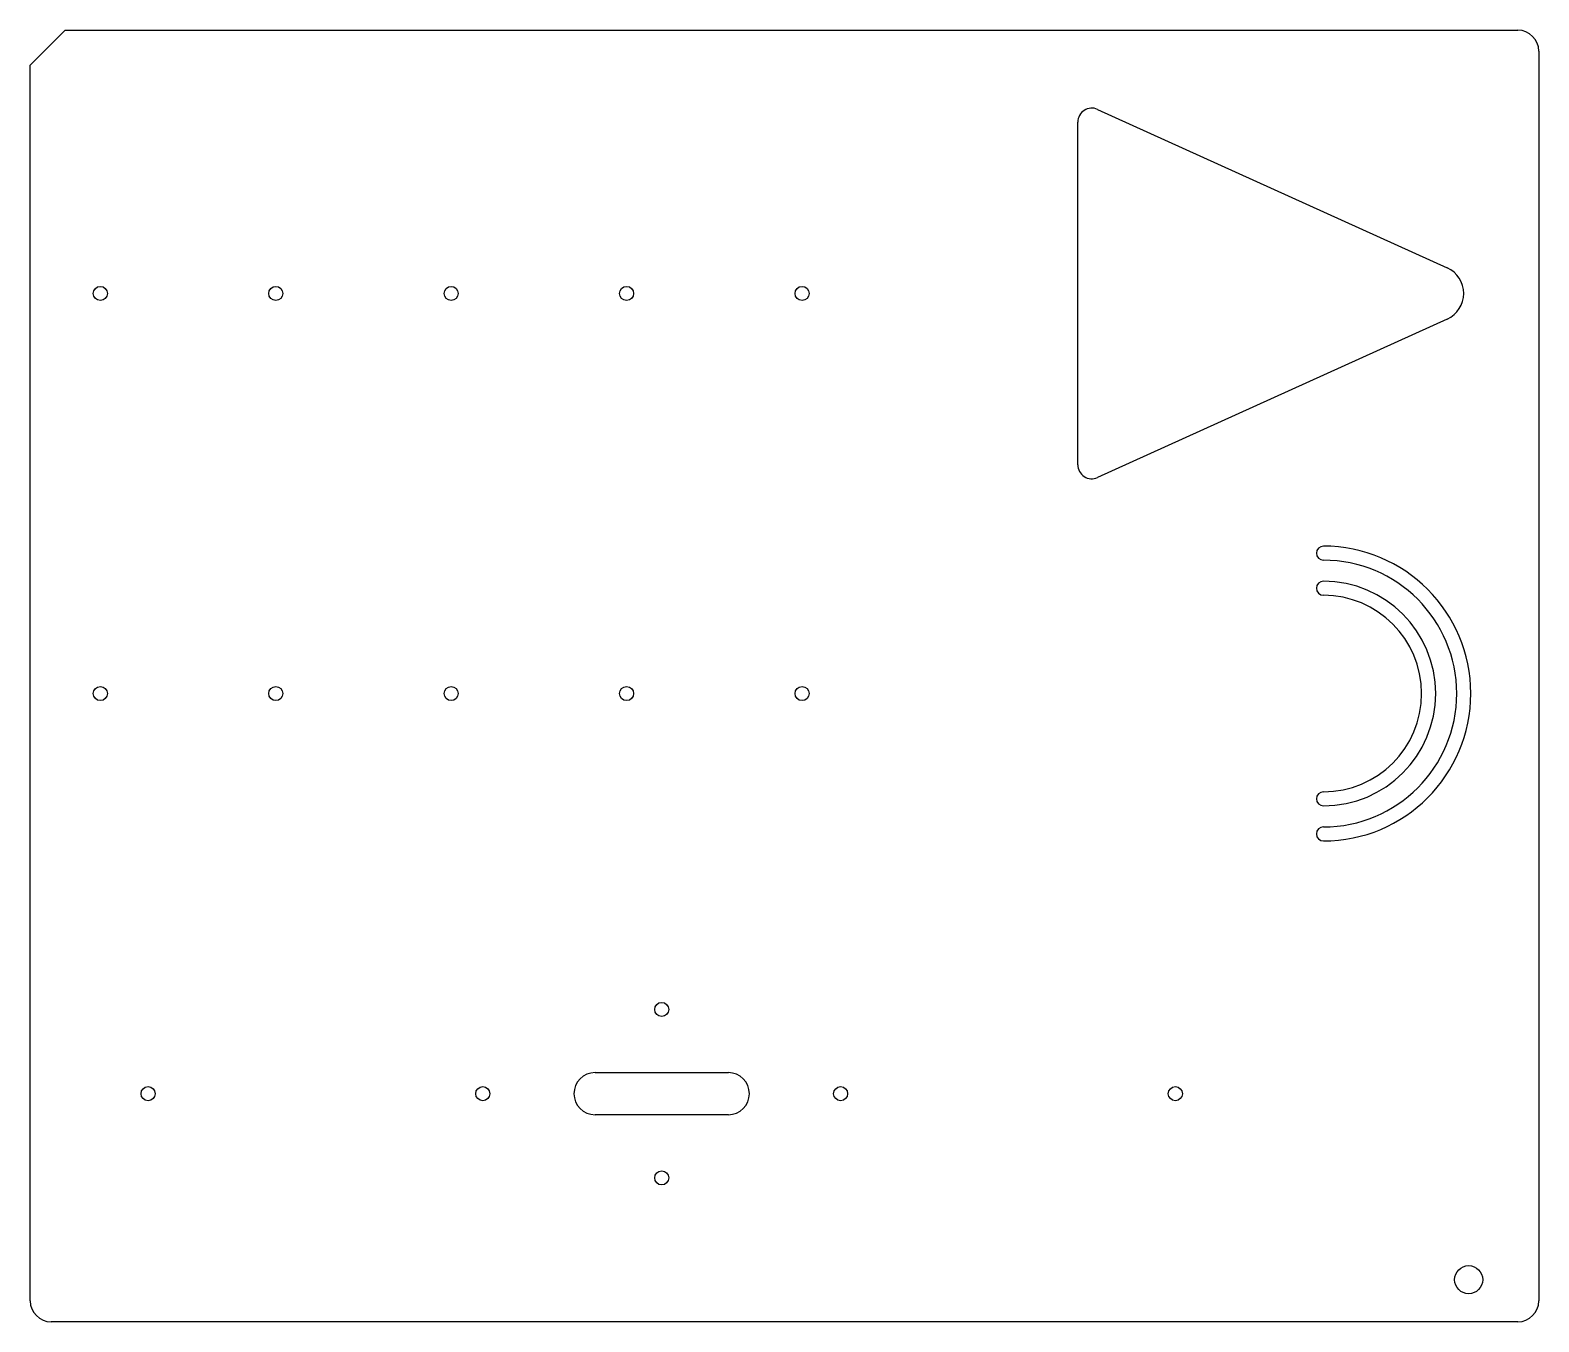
# Model space of a CAD drawing. Header units: millimetres. Extents: x 0 to 215, y 0 to 184.
import ezdxf

# ---------------------------------------------------------------- set-up
doc = ezdxf.new("R2010")
doc.units = ezdxf.units.MM
doc.layers.add('REZ', color=1, linetype='CONTINUOUS')

msp = doc.modelspace()

# ---------------------------------------------------------------- linework, layer by layer
at = {"layer": 'REZ'}
for p, q in [((0, 179), (5, 184)), ((5, 184), (212, 184)), ((215, 181), (215, 3)), ((0, 3), (0, 179)), ((152.113, 172.72), (201.951, 150.144)), ((149.287, 122.102), (149.287, 170.898)), ((201.951, 142.856), (152.113, 120.28)), ((80.5, 35.5), (99.5, 35.5)), ((99.5, 29.5), (80.5, 29.5)), ((212, 0), (3, 0))]:
    msp.add_line(p, q, dxfattribs=at)
for centre, radius in [((10, 146.5), 1), ((35, 146.5), 1), ((60, 146.5), 1), ((85, 146.5), 1), ((110, 146.5), 1), ((10, 89.5), 1), ((35, 89.5), 1), ((60, 89.5), 1), ((85, 89.5), 1), ((110, 89.5), 1), ((90, 44.5), 1), ((16.8, 32.5), 1), ((64.5, 32.5), 1), ((115.5, 32.5), 1), ((163.2, 32.5), 1), ((90, 20.5), 1), ((205, 6), 2)]:
    msp.add_circle(centre, radius, dxfattribs=at)
for centre, radius, start, end in [((212, 181), 3, 0, 90), ((151.287, 170.8985), 2, 65.6066, 180.0154), ((200.3014, 146.5), 4, 294.3561, 65.6439), ((151.287, 122.1015), 2, 179.9846, 294.3934), ((184.3, 109.5), 1, 90, 270), ((184.3, 89.5), 21, 270, 90), ((184.3, 89.5), 19, 270, 90), ((184.3, 104.5), 1, 90, 270), ((184.3, 89.5), 16, 270, 90), ((184.3, 89.5), 14, 270, 90), ((184.3, 74.5), 1, 90, 270), ((184.3, 69.5), 1, 90, 270), ((80.5, 32.5), 3, 90, 270), ((99.5, 32.5), 3, 270, 90), ((3, 3), 3, 180, 270), ((212, 3), 3, 270, 0)]:
    msp.add_arc(centre, radius, start, end, dxfattribs=at)

doc.saveas('drawing.dxf')
